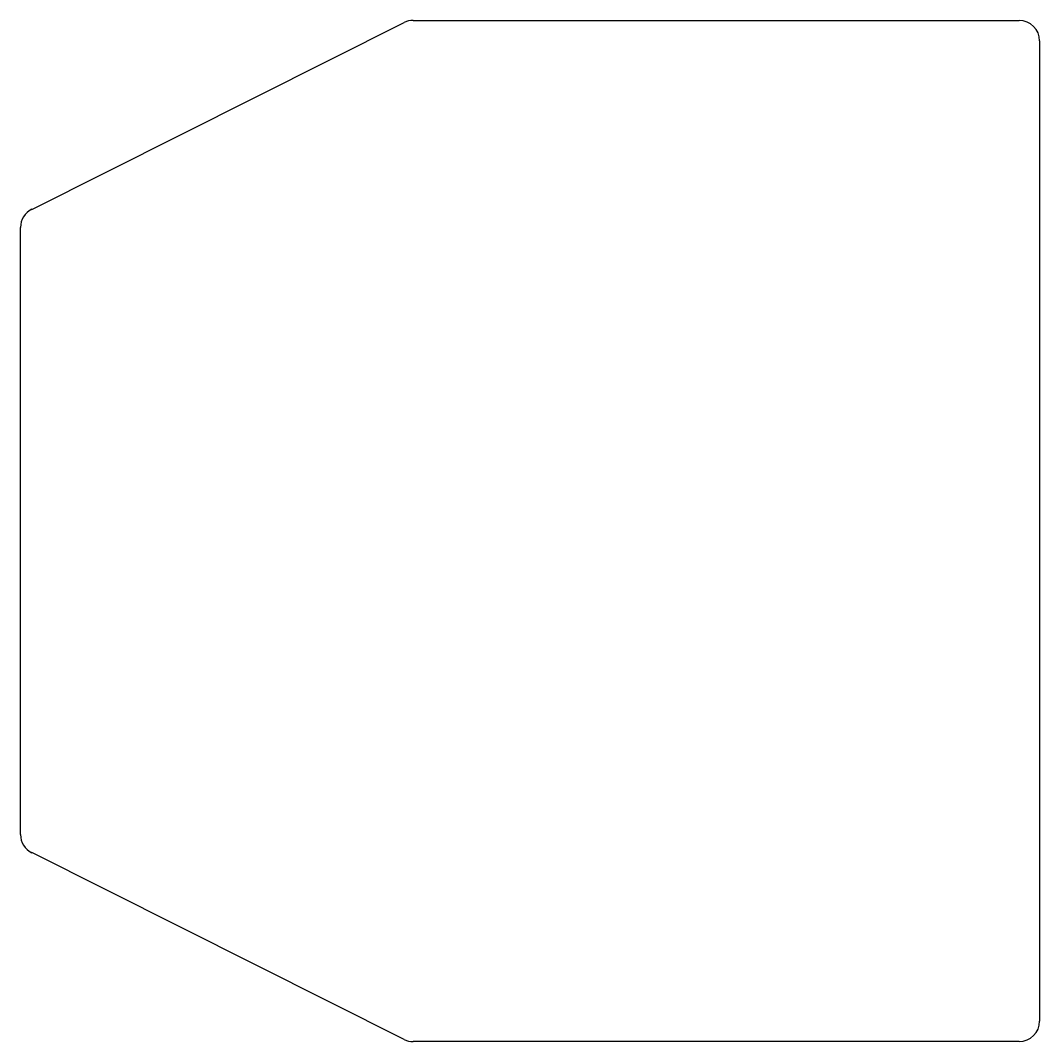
# Model space of a CAD drawing. Header units: millimetres. Extents: x 143 to 243, y -183 to -83.
import ezdxf

# ---------------------------------------------------------------- set-up
doc = ezdxf.new("R2010")
doc.units = ezdxf.units.MM

msp = doc.modelspace()

# ---------------------------------------------------------------- linework, layer by layer
for p, q in [((143.98, -101.85), (180.45, -83.56)), ((181.35, -83.35), (240.68, -83.35)), ((242.68, -85.35), (242.68, -181.35)), ((142.88, -163.07), (142.88, -103.63)), ((180.45, -183.14), (143.98, -164.85)), ((240.68, -183.35), (181.35, -183.35))]:
    msp.add_line(p, q)
for centre, start, end in [((181.35, -85.35), 90, 116.6253), ((240.68, -85.35), 0, 90), ((144.88, -103.63), 116.6253, 180), ((144.88, -163.07), 180, 243.3747), ((240.68, -181.35), 270, 0), ((181.35, -181.35), 243.3747, 270)]:
    msp.add_arc(centre, 2, start, end)

doc.saveas('drawing.dxf')
